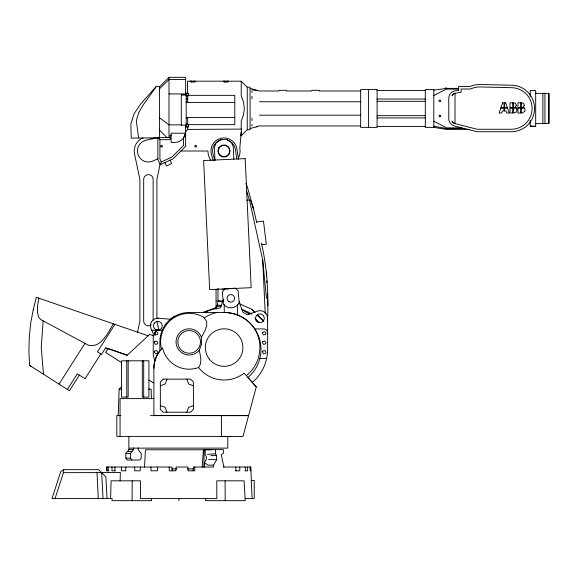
<?xml version="1.0" encoding="UTF-8"?>
<svg xmlns="http://www.w3.org/2000/svg" width="578" height="578" viewBox="0 0 578 578"><rect width="100%" height="100%" fill="white"/><g stroke="black" fill="none" stroke-linecap="round" stroke-linejoin="round"><path stroke-width="0.87" d="M132.073 500.671L132.203 480.824M121.402 467.024L121.358 470.81L125.722 470.81M203.861 467.024L204.157 449.641M120.137 480.824L120.354 472.508L101.518 472.508M110.586 498.59L111.092 480.824L140.505 480.824L140.425 498.59L216.851 498.59L216.772 480.824L244.075 480.824L245.253 500.671L205.66 500.671L205.855 498.59M112.024 467.024L111.915 470.81L115.47 470.81M267.477 321.108C268.611 296.073 267.52 270.923 262.145 246.365L261.429 242.998M118.208 415.618L119.133 389.153L121.568 386.884M107.183 467.024L107.009 470.81L108.794 470.81M193.175 470.81L193.37 467.024L213.549 467.024L213.492 465.138L216.685 459.691L216.555 455.493L215.486 453.781L215.377 449.641M194.858 467.024L194.678 470.81L188.146 470.81L187.937 467.024L176.131 467.024L175.893 470.81L169.289 470.81L169.123 467.024M106.627 467.024L106.554 470.81M144.529 467.176L145.439 449.792L211.844 449.792M108.187 470.81L108.426 467.024M43.169 320.869L41.248 347.414L43.466 374.204M157.577 467.024L157.303 470.81L151.06 470.81L150.959 467.024M202.156 467.161L203.434 449.641L223.332 449.641L223.448 453.21L221.266 454.857L223.917 467.024M114.733 470.81L115.015 467.024M125.643 470.81L125.946 467.024M140.461 467.024L140.158 470.81L134.717 470.81L134.681 467.024M33.271 309.7L30.779 322.567L29.312 336.779L28.9 351.056L29.543 365.325L31.125 366.336M221.425 306.065A43.473 43.473 0 0 0 216.1 306.716L217.407 305.133L218 300.986L218 288.379M38.87 298.161L37.577 305.726L37.454 312.171L38.531 316.917L40.735 319.555L88.499 345.283C100.962 348.267 108.064 332.61 113.353 323.839M185.451 133.222A10.693 10.693 0 0 1 174.859 142.419L171.16 142.419L171.16 133.222L185.451 133.222L183.558 137.947L183.558 145.418L171.955 157.014L161.291 161.984L160.287 164.752L157.852 159.528L157.852 138.07L159.55 138.063L159.55 86.36L156.233 86.36L140.685 104.026L134.154 113.678L130.838 123.945L131.235 138.128L159.55 137.774M160.236 163.574L156.905 179.353L156.905 318.406M137.492 332.509L139.89 321.108L139.89 179.353L134.529 153.929A14.175 14.175 0 0 1 142.976 137.904M33.264 309.75L36.32 297.28L148.105 335.811M224.242 304.534L224.242 312.51A36.855 36.855 0 0 1 247.94 377.513L256.271 386.899L242.977 436.498L221.396 436.498L221.396 415.618M178.638 500.671L179.158 498.944M63.818 469.676L63.045 472.06L63.457 472.667L55.033 498.59M154.702 335.197L156.494 329.691L158.09 330.211M440.653 101.417L440.161 99.893L439.049 100.254L439.049 101.417L440.407 101.598M439.049 115.376L439.547 116.901L440.653 116.539L440.653 115.376L439.294 115.195M166.963 379.139L165.2 383.987L160.344 385.75M223.484 299.245L220.312 307.958A41.58 41.58 0 0 0 204.887 312.51M186.81 412.215L188.573 407.367L193.42 405.597M156.428 86.36L143.062 105.174L138.669 112.739L136.314 120.672L138.576 137.774M198.557 367.521C201.895 363.511 200.804 357.912 199.887 353.23A24.897 24.897 0 0 1 199.367 350.145L201.541 344.141L201.455 337.306A24.897 24.897 0 0 1 202.914 334.546L205.241 330.226L206.657 326.028L206.765 322.329C206.888 320.631 204.092 318.81 204.402 317.734A28.568 28.568 0 0 0 161.515 349.061L162.577 347.999A27.282 27.282 0 0 0 198.557 367.521A32.433 32.433 0 0 0 244.075 373.157L256.271 386.899M204.626 467.024L204.489 462.725L206.353 459.293L206.267 456.497L205.262 454.785L205.132 449.641M59.014 384.103L84.959 343.375M67.366 389.428L77.315 373.8L85.038 378.727L100.825 353.946L100.449 353.707M79.367 375.108L69.418 390.735L29.543 365.325M114.928 324.381L97.458 351.8L101.511 354.386L105.738 347.746L127.239 355.253L149.608 334.409L153.885 335.804M138.214 447.871L138.214 449.641L141.22 453.419L141.22 458.144L139.883 460.03L127.182 460.03L125.852 458.144L125.852 453.419L127.182 451.526L132.196 451.526L133.532 449.641L133.532 447.871M127.521 451.526L128.858 449.641L128.858 436.404M131.863 460.03L130.527 458.144L130.527 453.419L131.863 451.526M185.632 131.835L187.525 129.429L241.488 129.089L239.819 148.17A16.068 16.068 0 0 1 238.273 158.379M240.903 135.765L241.221 132.073M469.365 129.328L446.505 129.458L433.803 127.384L425.3 127.377L425.3 89.576L433.803 89.576M224.864 289.058L222.306 292.143L223.426 304.18A9.45 9.45 0 0 0 239.234 302.706L238.114 290.676L235.029 288.111L221.952 289.332M96.988 472.602L98.289 498.59M210.97 455.551L216.555 455.493M159.55 86.779L169 77.329L185.632 77.329L185.632 94.77L181.29 94.77L181.29 125.282M228.483 81.187L241.221 81.187L247.254 87.213L250.086 87.213L250.086 129.739L247.254 129.739L241.221 135.765L241.221 135.346M159.55 88.73L169 79.497L185.632 79.497M433.803 95.493L446.505 89.106L458.657 89.106M455.009 93.34L453.282 94.178L451.989 95.594A5.101 5.101 0 0 1 455.45 93.246L461.114 92.242L461.114 89.005L470.535 89.005A21.545 21.545 0 0 1 479.769 86.931L511.299 87.683A20.794 20.794 0 0 1 532.092 108.476A20.794 20.794 0 0 1 511.299 129.262L477.161 129.262L455.074 123.627A5.101 5.101 0 0 1 451.989 121.351L453.282 122.774L455.009 123.613L455.009 93.34A5.014 5.014 0 0 1 455.45 93.246M160.287 164.752L173.169 158.74L185.632 146.277L185.632 125.282M157.852 158.762L152.989 160.995A10.996 10.996 0 0 1 138.055 154.723A10.996 10.996 0 0 1 145.569 140.375L154.102 138.106L157.852 138.106M202.777 312.366L216.801 307.337M257.087 126.784L250.086 128.511M194.085 81.997L195.407 81.7L195.407 81.072L190.227 81.072L190.227 81.7L191.549 81.997L194.085 81.997L194.085 81.072M227.161 81.997L228.483 81.7L228.483 81.072L223.303 81.072L223.303 81.7L224.625 81.997L227.161 81.997L227.161 81.072M207.509 454.344L215.486 453.781M445.147 88.116L446.505 87.892M256.177 126.503L259.536 125.961L360.658 125.961M216.064 300.965L216.432 300.907M433.803 90.168L446.505 88.391L458.657 88.391M256.545 221.974L263.467 221.121L266.299 244.198L261.971 244.732M190.227 81.187L187.525 81.187L187.525 93.282M195.407 81.187L223.303 81.187M377.102 90.522L425.3 90.522M360.658 90.992L319.453 90.992L319.453 90.327L311.896 90.327L311.896 90.992L286.377 90.992L286.377 90.327L278.813 90.327L278.813 90.992L259.536 90.992L251.979 89.771M185.632 93.282L188.544 93.282L188.544 95.991M535.683 93.354L548.724 93.354L548.724 123.598L535.683 123.598M169 93.918L185.632 93.918M181.29 94.864L186.203 94.864M186.203 95.341L234.776 95.341L234.776 124.638L186.203 124.638M186.203 96.186L187.713 96.186L187.713 101.945L186.203 101.945M186.203 99.026L187.713 99.026M377.102 99.026L425.3 99.026M377.102 101.294L425.3 101.294M259.536 101.764L360.658 101.764M186.203 102.429L234.776 102.429M259.536 115.181L360.658 115.181M377.102 115.658L425.3 115.658M186.203 117.544L234.776 117.544M377.102 117.926L425.3 117.926M186.203 118.028L187.713 118.028L187.713 123.786L186.203 123.786M181.29 124.877L169 124.877L159.55 117.76M181.29 125.108L186.203 125.108M377.102 126.43L425.3 126.43M185.632 126.69L188.544 126.69M185.632 126.936L188.544 127.073L188.544 124.884M461.656 127.846L446.505 127.846L433.803 121.243M464.459 128.562L446.505 128.562L433.803 126.199M171.16 135.252L170.134 135.252L170.134 139.659L159.925 139.659L158.329 138.063M159.55 137.586L170.134 137.586M150.988 138.93L152.729 138.93M180.907 151.002L207.936 151.002A16.068 16.068 0 0 0 210.883 160.279M246.763 200.125L249.479 200.147L262.687 259.898L266.458 298.414M267.498 305.639L267.867 305.639L267.311 293.248M224.242 312.51L189.172 312.51A29.297 29.297 0 0 0 159.875 341.808L159.875 350.969A27.975 27.975 0 0 0 153.878 368.265L153.878 415.524L248.576 415.618L150.424 415.618M254.811 328.94L263.828 328.94A3.779 3.779 0 0 1 267.607 332.718M151.754 330.276L162.237 330.276M259.862 358.425L266.653 358.425M119.133 389.153L121.77 389.153M148.51 389.153L151.118 389.153L151.458 398.856M153.878 398.603L120.051 398.603L120.051 436.404M120.853 415.618L116.799 415.618L116.799 436.404L231.561 436.404M129.501 448.123L227.783 448.123L227.783 436.404M128.858 449.641L133.532 449.641M125.852 453.419L130.527 453.419M125.852 458.144L130.527 458.144M216.685 459.691L208.651 459.481M213.492 465.138L207.791 465.138L204.489 462.725M106.583 467.024L172.049 467.024L172.244 470.81M223.361 467.024L250.7 467.024L251.401 480.448M171.659 468.917L176.897 468.917M187.308 468.917L193.435 468.917M235.405 470.81L239.798 470.81L239.754 467.024M245.072 470.81L247.673 470.81L247.55 467.024M63.457 472.667L101.612 472.602M245.166 498.59L254.248 498.59L254.248 480.448L251.22 480.448L252.174 498.59M530.199 120.383L530.199 126.177L535.683 126.38L535.683 90.522L530.199 90.522L530.199 96.569M530.199 126.17L535.683 126.38M217.407 305.133L221.706 305.329M223.303 301.297L218 300.986L223.021 301.391M250.086 88.441L257.087 90.168M157.982 318.182A7.637 7.637 0 0 1 158.639 318.211L170.481 319.244A29.312 29.312 0 0 1 174.758 316.303M184.823 135.613L185.632 135.852M127.29 355.203L107.992 348.613L105.564 352.421L121.503 362.579M105.499 348.122L107.992 348.96M193.42 385.75L188.573 383.987L186.81 379.139M160.344 405.597L165.2 407.367L166.963 412.215M239.726 303.855L251.835 309.324L254.963 312.46M241.626 309.151L250.216 313.11L251.394 314.367M148.828 379.992L153.38 382.896M100.225 353.563L100.673 353.852M249.458 200.125L246.481 190.964M263.727 321.317L257.174 314.931M159.55 130.166L167.114 137.73M257.456 314.974L263.698 321.26M251.835 309.324L254.804 312.438M254.92 318.131L259.038 322.524M170.098 160.178L171.695 163.603L166.551 165.994L164.954 162.57M161.291 161.984L159.925 159.066L159.925 139.659M245.932 183.573L247.319 186.81L253.684 209.554L250.563 200.212M239.14 301.752L242.977 312.301A41.58 41.58 0 0 1 247.239 314.793L257.463 311.08A7.557 7.557 0 0 1 267.607 318.182L267.607 349.365A43.473 43.473 0 0 1 252.333 382.455M214.879 160.352L213.051 154.319A11.444 11.444 0 0 1 221.425 139.854M213.282 160.706L211.49 154.796A13.077 13.077 0 0 1 221.078 138.258A13.077 13.077 0 0 1 236.915 148.951L238.584 159.463M154.825 361.069L153.257 355.232L153.257 333.499L151.133 328.94A7.557 7.557 0 0 1 158.639 318.211M252.788 205.782L256.711 222.458M156.905 321.108L158.943 330.753M236.828 158.806L235.304 149.203A11.444 11.444 0 0 0 227.32 140.049M151.429 498.59L151.624 500.671L112.031 500.671L112.154 498.59L52.006 498.59L60.755 471.648L63.544 469.676L98.686 469.676L105.882 476.872L107.024 498.59M235.745 467.024L236.012 470.81M245.173 467.024L245.426 470.81M250.072 467.024L250.288 470.81L250.845 470.81L250.657 467.024M101.677 472.667L103.036 498.59M262.687 259.898L265.223 313.276M233.844 159.152L233.274 146.993L231.662 142.715L226.533 139.341L220.399 139.63L215.601 143.467L214.395 147.867L214.965 160.034M266.364 272.014L266.566 276.443M266.761 280.865L266.841 282.635M225.203 500.671L225.073 480.824M549.1 93.73L549.1 123.215M544.938 93.354L544.938 123.598M542.865 93.354L542.865 123.598M433.803 89.409L433.803 127.384M368.598 89.576L368.598 127.377M251.979 90.948L251.979 92.473M251.979 96.418L251.979 98.766M251.979 118.187L251.979 120.535M251.979 124.472L251.979 125.997M247.254 87.213L247.254 129.739M241.221 81.187L241.221 95.796L243.49 101.974L244.35 108.483L243.49 114.979L241.221 121.156L241.221 129.429M237.471 304.476L237.471 315.01M224.625 81.072L224.625 81.997M216.064 289.231L216.064 309.223M191.549 81.072L191.549 81.997M187.525 127.073L187.525 129.429M186.203 93.296L186.203 126.683M169 77.351L169 137.499M153.127 320.205L153.127 179.353A4.725 4.725 0 0 0 148.401 174.628A4.725 4.725 0 0 0 143.676 179.353L143.676 321.108A4.725 4.725 0 0 0 151.277 324.858M143.698 360.802L143.698 397.093M142.296 360.802L142.296 397.093L148.914 397.093L148.914 360.802L121.561 360.802L121.561 397.093L128.172 397.093L128.172 360.802M126.777 360.802L126.777 397.093M242.348 310.054A43.473 43.473 0 0 1 249.313 314.121M255.996 320.024A43.473 43.473 0 0 1 257.759 322.069M267.448 332.437A4.725 4.725 0 0 1 267.607 333.665M153.878 368.265A27.975 27.975 0 0 1 162.577 347.999M246.293 375.664A35.778 35.778 0 0 0 253.15 326.642A36.826 36.732 0 0 0 224.134 312.503M204.063 317.958A35.778 35.778 0 0 1 217.017 312.51M199.367 350.145A13.113 13.113 0 0 1 179.252 350.485A13.113 13.113 0 0 1 182.475 330.623A13.113 13.113 0 0 1 201.455 337.306M517.064 109.748L516.089 112.24L513.156 112.999L513.156 108.021L516.421 108.014L517.064 109.748M218.852 147.614L217.848 151.292L219.192 154.853L222.371 156.941L226.179 156.768L229.148 154.391L230.16 150.714L228.816 147.152L225.63 145.064L221.829 145.237L218.852 147.614M516.255 105.471L515.193 107.103L516.248 107.797L513.156 107.79L513.156 102.826L514.846 102.956L515.908 103.896L516.255 105.471M524.181 105.536L523.133 107.103L524.181 107.797L521.096 107.797L521.096 102.826L522.844 102.978L523.885 103.961L524.181 105.536M154.232 323.21L153.38 325.833L154.232 328.463L156.465 330.089L159.232 330.089L161.464 328.463L162.324 325.833L161.464 323.21L159.232 321.585L156.465 321.585L154.232 323.21M154.644 332.249L154.304 333.304L155.54 335.002L157.541 334.351L157.881 333.304L156.645 331.599L154.644 332.249M154.644 341.699L154.304 342.754L155.54 344.452L157.541 343.802L157.881 342.754L156.645 341.049L154.644 341.699M154.644 351.149L154.304 352.204L155.54 353.902L157.541 353.252L157.881 352.204L156.645 350.499L154.644 351.149M256.3 315.646L255.44 318.276L256.3 320.906L258.532 322.531L261.299 322.531L263.532 320.906L264.384 318.276L263.532 315.646L261.299 314.02L258.532 314.02L256.3 315.646M262.759 332.249L262.419 333.304L263.655 335.002L265.656 334.351L265.996 333.304L264.76 331.599L262.759 332.249M262.759 341.699L262.419 342.754L263.655 344.452L265.656 343.802L265.996 342.754L264.76 341.049L262.759 341.699M262.759 351.149L262.419 352.204L263.655 353.902L265.656 353.252L265.996 352.204L264.76 350.499L262.759 351.149M500.873 108.028L499.103 112.999L501.668 112.999L502.405 110.962L504.095 110.962L504.081 108.021L500.873 108.028M502.665 102.819L500.873 107.783L504.081 107.783L504.074 102.819L502.665 102.819M524.723 111.243L522.613 112.941L521.096 112.999L521.096 108.014L524.369 108.014L524.911 109.206A2.977 2.977 0 0 1 524.723 111.243M161.24 145.331L160.684 146.668L162.021 147.224L162.577 145.887L161.24 145.331M195.263 145.331L194.707 146.668L196.043 147.224L196.599 145.887L195.263 145.331M163.184 379.139L160.344 381.971L160.344 409.376L163.184 412.215L190.588 412.215L193.42 409.376L193.42 381.971L190.588 379.139L163.184 379.139M458.657 90.182L455.023 90.825A7.565 7.557 0 0 0 448.774 98.267L448.774 118.678A7.557 7.557 0 0 0 454.467 126.004L476.85 131.726L511.299 131.726A23.25 23.25 0 0 0 534.549 108.476A23.25 23.25 0 0 0 511.299 85.226L479.769 84.467A24.001 24.001 0 0 0 470.001 86.548L458.657 86.548L458.657 90.182M245.173 158.625L203.637 160.561L209.641 289.607L251.177 287.678L245.173 158.625M377.102 89.576L360.658 89.576L360.658 127.377L377.102 127.377L377.102 89.576M505.699 102.819L504.341 102.819L504.341 107.783L507.412 107.783L505.699 102.819M512.939 102.826L509.991 102.826L509.991 107.79L512.939 107.79L512.939 102.826M520.879 102.826L517.931 102.826L517.931 107.797L520.879 107.797L520.879 102.826M512.939 108.021L509.991 108.021L509.991 112.999L512.939 112.999L512.939 108.021M507.498 108.021L504.341 108.021L504.341 110.954L506.046 110.954L506.718 112.999L509.269 112.999L507.498 108.021M520.879 108.014L517.931 108.014L517.931 112.999L520.879 112.999L520.879 108.014M220.182 155.186A5.672 5.672 0 0 0 229.538 152.224A5.672 5.672 0 0 0 222.292 145.598A5.672 5.672 0 0 0 220.182 155.186M228.967 301.608A3.779 3.779 0 0 0 234.639 298.335A3.779 3.779 0 0 0 228.967 295.062A3.779 3.779 0 0 0 228.967 301.608M209.243 359.003A18.771 18.771 0 0 0 241.481 354.755A18.771 18.771 0 0 0 221.685 328.961A18.771 18.771 0 0 0 209.243 359.003M183.501 351.72A11.343 11.343 0 0 0 200.508 341.901A11.343 11.343 0 0 0 183.501 332.083A11.343 11.343 0 0 0 183.501 351.72"/></g></svg>
